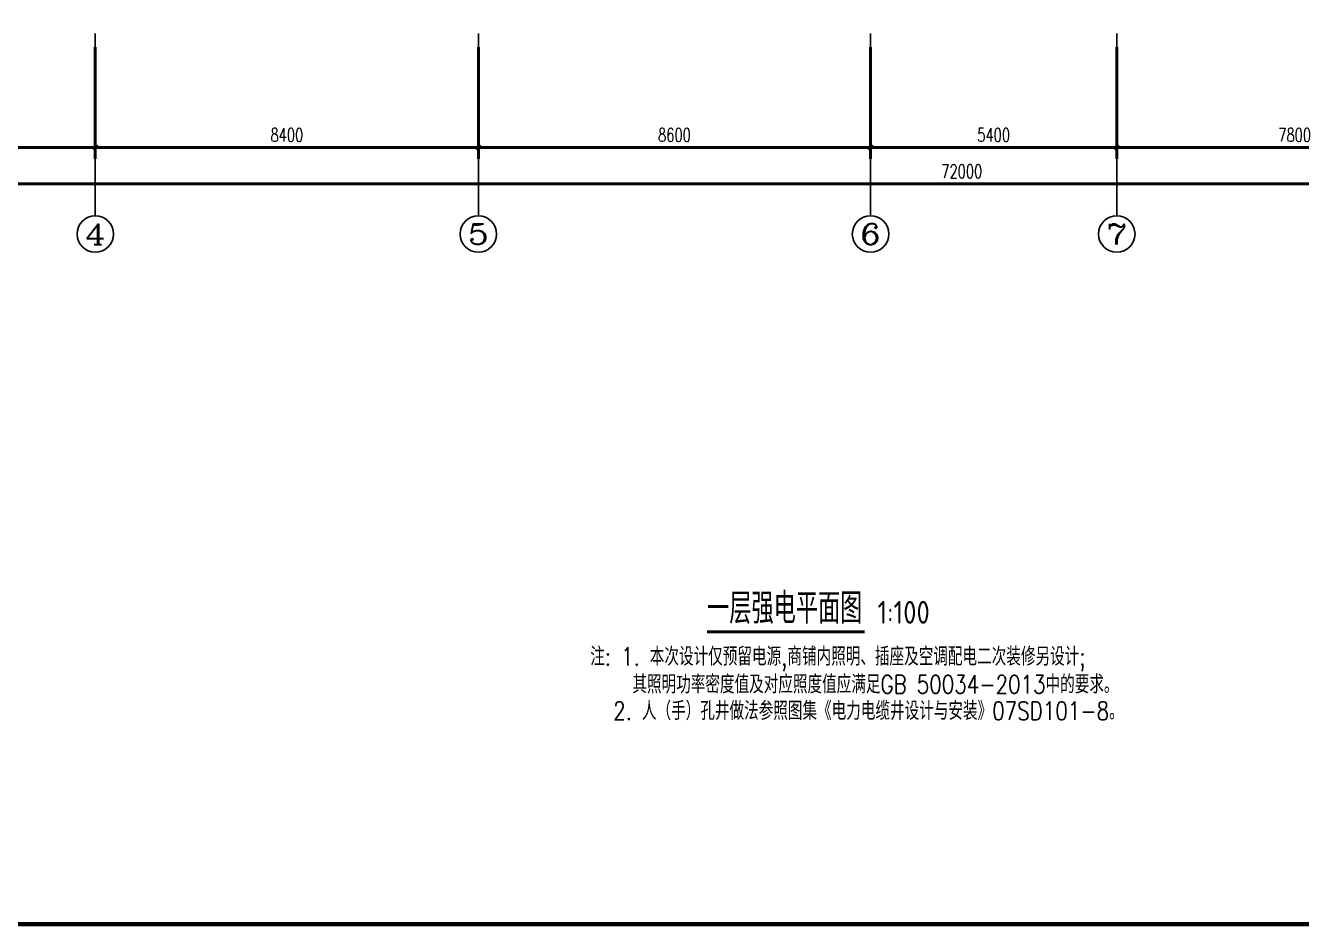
# Model space of a CAD drawing. Extents: x 491024 to 1725648, y 860327 to 1705161.
# Drawn here: x 669901 to 697881, y 1113269 to 1133030 of the extents above; entities that cross this region are included whole.
import ezdxf
from ezdxf.enums import TextEntityAlignment as Align

# ---------------------------------------------------------------- set-up
doc = ezdxf.new("R2010")
doc.units = 0
doc.header["$LTSCALE"] = 1000
doc.header["$MEASUREMENT"] = 0
doc.layers.get('Defpoints').update_dxf_attribs({"color": 8})
for name, color, linetype in [('!!DIM-照明', 7, 'Continuous'), ('AXIS', 8, 'Continuous'), ('AXIS_TEXT', 8, 'Continuous'), ('C-AXIS(轴号)', 8, 'Continuous'), ('C-AXIS-T(字)', 8, 'Continuous'), ('DIM_SYMB', 8, 'Continuous'), ('图框', 140, 'Continuous')]:
    doc.layers.add(name, color=color, linetype=linetype)
doc.layers.add('WALL', color=8, linetype='Continuous', lineweight=40)
doc.styles.add('_TCH_AXIS', font='COMPLEX', dxfattribs={"bigfont": 'GBCBIG'})
doc.styles.add('_TCH_DIM_T3', font='SIMPLEX', dxfattribs={"width": 0.705882, "bigfont": 'GBCBIG'})
doc.styles.add('_TEL_DIM', font='SIMPLEX', dxfattribs={"width": 0.8, "height": 3.5, "bigfont": 'HZTXT'})
doc.styles.add('COMPLEX', font='COMPLEX')
doc.styles.get("Standard").update_dxf_attribs({"font": 'gbenor.shx', "bigfont": 'gbcbig.shx'})
doc.dimstyles.new('_TCH_ARCH&&100', dxfattribs={"dimtxt": 297.5, "dimasz": 100, "dimexe": 250, "dimexo": 300, "dimgap": 126.25, "dimtad": 1, "dimdec": 0, "dimzin": 0, "dimdsep": 46, "dimtxsty": '_TCH_DIM_T3', "dimblk": 'ARCHTICK', "dimcen": 0.09, "dimclrt": 7, "dimazin": 2, "dimtfac": 1, "dimtdec": 0, "dimtix": 1, "dimtmove": 2, "dimatfit": 3, "dimfxl": 1, "dimtolj": 1, "dimtzin": 0, "dimarcsym": 0})

# ---------------------------------------------------------------- blocks, each defined once
blk = doc.blocks.new('_ArchTick')
at = {"color": 0, "linetype": 'ByBlock', "const_width": 0.4}
blk.add_lwpolyline([(-0.5, -0.5), (0.5, 0.5)], dxfattribs=at)
blk = doc.blocks.new('*D46')
at = {"layer": 'AXIS', "color": 0, "lineweight": -2, "transparency": 16777216}
for p, q in [((1293188, 1132556), (1293188, 1129306)), ((1365188, 1132556), (1365188, 1129306)), ((1293188, 1129556), (1365188, 1129556))]:
    blk.add_line(p, q, dxfattribs=at)
at = {"layer": 'Defpoints', "color": 0, "transparency": 16777216}
for p in [(1293188, 1132856), (1365188, 1132856), (1365188, 1129556)]:
    blk.add_point(p, dxfattribs=at)
at = {"layer": 'AXIS', "color": 0, "lineweight": -2, "transparency": 16777216, "xscale": 100, "yscale": 100, "zscale": 100, "rotation": 180}
blk.add_blockref('_ArchTick', (1293188, 1129556), dxfattribs=at)
at = {"layer": 'AXIS', "color": 0, "lineweight": -2, "transparency": 16777216, "xscale": 100, "yscale": 100, "zscale": 100}
blk.add_blockref('_ArchTick', (1365188, 1129556), dxfattribs=at)
at = {"layer": 'AXIS', "color": 7, "transparency": 16777216, "insert": (1329188, 1129831), "char_height": 297.5, "attachment_point": 5, "style": '_TCH_DIM_T3'}
blk.add_mtext('\\A1;72000', dxfattribs=at)
blk = doc.blocks.new('*D40')
at = {"layer": 'AXIS', "color": 0, "lineweight": -2, "transparency": 16777216}
for p, q in [((1305988, 1132556), (1305988, 1130106)), ((1310188, 1132556), (1310188, 1130106)), ((1305988, 1130356), (1310188, 1130356))]:
    blk.add_line(p, q, dxfattribs=at)
at = {"layer": 'Defpoints', "color": 0, "transparency": 16777216}
for p in [(1305988, 1132856), (1310188, 1132856), (1310188, 1130356)]:
    blk.add_point(p, dxfattribs=at)
at = {"layer": 'AXIS', "color": 0, "lineweight": -2, "transparency": 16777216, "xscale": 100, "yscale": 100, "zscale": 100, "rotation": 180}
blk.add_blockref('_ArchTick', (1305988, 1130356), dxfattribs=at)
at = {"layer": 'AXIS', "color": 0, "lineweight": -2, "transparency": 16777216, "xscale": 100, "yscale": 100, "zscale": 100}
blk.add_blockref('_ArchTick', (1310188, 1130356), dxfattribs=at)
at = {"layer": 'AXIS', "color": 7, "transparency": 16777216, "insert": (1308088, 1130631), "char_height": 297.5, "attachment_point": 5, "style": '_TCH_DIM_T3'}
blk.add_mtext('\\A1;4200', dxfattribs=at)
blk = doc.blocks.new('*D39')
at = {"layer": 'AXIS', "color": 0, "lineweight": -2, "transparency": 16777216}
for p, q in [((1310188, 1132556), (1310188, 1130106)), ((1318588, 1132556), (1318588, 1130106)), ((1310188, 1130356), (1318588, 1130356))]:
    blk.add_line(p, q, dxfattribs=at)
at = {"layer": 'Defpoints', "color": 0, "transparency": 16777216}
for p in [(1310188, 1132856), (1318588, 1132856), (1318588, 1130356)]:
    blk.add_point(p, dxfattribs=at)
at = {"layer": 'AXIS', "color": 0, "lineweight": -2, "transparency": 16777216, "xscale": 100, "yscale": 100, "zscale": 100, "rotation": 180}
blk.add_blockref('_ArchTick', (1310188, 1130356), dxfattribs=at)
at = {"layer": 'AXIS', "color": 0, "lineweight": -2, "transparency": 16777216, "xscale": 100, "yscale": 100, "zscale": 100}
blk.add_blockref('_ArchTick', (1318588, 1130356), dxfattribs=at)
at = {"layer": 'AXIS', "color": 7, "transparency": 16777216, "insert": (1314388, 1130631), "char_height": 297.5, "attachment_point": 5, "style": '_TCH_DIM_T3'}
blk.add_mtext('\\A1;8400', dxfattribs=at)
blk = doc.blocks.new('*D38')
at = {"layer": 'AXIS', "color": 0, "lineweight": -2, "transparency": 16777216}
for p, q in [((1318588, 1132556), (1318588, 1130106)), ((1327188, 1132556), (1327188, 1130106)), ((1318588, 1130356), (1327188, 1130356))]:
    blk.add_line(p, q, dxfattribs=at)
at = {"layer": 'Defpoints', "color": 0, "transparency": 16777216}
for p in [(1318588, 1132856), (1327188, 1132856), (1327188, 1130356)]:
    blk.add_point(p, dxfattribs=at)
at = {"layer": 'AXIS', "color": 0, "lineweight": -2, "transparency": 16777216, "xscale": 100, "yscale": 100, "zscale": 100, "rotation": 180}
blk.add_blockref('_ArchTick', (1318588, 1130356), dxfattribs=at)
at = {"layer": 'AXIS', "color": 0, "lineweight": -2, "transparency": 16777216, "xscale": 100, "yscale": 100, "zscale": 100}
blk.add_blockref('_ArchTick', (1327188, 1130356), dxfattribs=at)
at = {"layer": 'AXIS', "color": 7, "transparency": 16777216, "insert": (1322888, 1130631), "char_height": 297.5, "attachment_point": 5, "style": '_TCH_DIM_T3'}
blk.add_mtext('\\A1;8600', dxfattribs=at)
blk = doc.blocks.new('*D37')
at = {"layer": 'AXIS', "color": 0, "lineweight": -2, "transparency": 16777216}
for p, q in [((1327188, 1132556), (1327188, 1130106)), ((1332588, 1132556), (1332588, 1130106)), ((1327188, 1130356), (1332588, 1130356))]:
    blk.add_line(p, q, dxfattribs=at)
at = {"layer": 'Defpoints', "color": 0, "transparency": 16777216}
for p in [(1327188, 1132856), (1332588, 1132856), (1332588, 1130356)]:
    blk.add_point(p, dxfattribs=at)
at = {"layer": 'AXIS', "color": 0, "lineweight": -2, "transparency": 16777216, "xscale": 100, "yscale": 100, "zscale": 100, "rotation": 180}
blk.add_blockref('_ArchTick', (1327188, 1130356), dxfattribs=at)
at = {"layer": 'AXIS', "color": 0, "lineweight": -2, "transparency": 16777216, "xscale": 100, "yscale": 100, "zscale": 100}
blk.add_blockref('_ArchTick', (1332588, 1130356), dxfattribs=at)
at = {"layer": 'AXIS', "color": 7, "transparency": 16777216, "insert": (1329888, 1130631), "char_height": 297.5, "attachment_point": 5, "style": '_TCH_DIM_T3'}
blk.add_mtext('\\A1;5400', dxfattribs=at)
blk = doc.blocks.new('*D36')
at = {"layer": 'AXIS', "color": 0, "lineweight": -2, "transparency": 16777216}
for p, q in [((1332588, 1132556), (1332588, 1130106)), ((1340388, 1132556), (1340388, 1130106)), ((1332588, 1130356), (1340388, 1130356))]:
    blk.add_line(p, q, dxfattribs=at)
at = {"layer": 'Defpoints', "color": 0, "transparency": 16777216}
for p in [(1332588, 1132856), (1340388, 1132856), (1340388, 1130356)]:
    blk.add_point(p, dxfattribs=at)
at = {"layer": 'AXIS', "color": 0, "lineweight": -2, "transparency": 16777216, "xscale": 100, "yscale": 100, "zscale": 100, "rotation": 180}
blk.add_blockref('_ArchTick', (1332588, 1130356), dxfattribs=at)
at = {"layer": 'AXIS', "color": 0, "lineweight": -2, "transparency": 16777216, "xscale": 100, "yscale": 100, "zscale": 100}
blk.add_blockref('_ArchTick', (1340388, 1130356), dxfattribs=at)
at = {"layer": 'AXIS', "color": 7, "transparency": 16777216, "insert": (1336488, 1130631), "char_height": 297.5, "attachment_point": 5, "style": '_TCH_DIM_T3'}
blk.add_mtext('\\A1;7800', dxfattribs=at)
blk = doc.blocks.new('_AXISO')
blk.add_circle((0, 0), 0.5)
at = {"layer": 'AXIS_TEXT', "style": 'COMPLEX', "width": 1.041667}
blk.add_attdef('A', text='', height=0.56, dxfattribs=at).set_placement((-0.25, -0.28), (0.25, -0.28), align=Align.FIT)
blk = doc.blocks.new('SDFSDFGSDFGSDFHG')
at = {"layer": 'C-AXIS(轴号)', "color": 8}
for p, q in [((1310187.7, 1132856.1), (1310187.7, 1128856.1)), ((1318587.7, 1132856.1), (1318587.7, 1128856.1)), ((1327187.7, 1132856.1), (1327187.7, 1128856.1)), ((1332587.7, 1132856.1), (1332587.7, 1128856.1))]:
    blk.add_line(p, q, dxfattribs=at)
ref = blk.add_blockref('_AXISO', (1310187.7, 1128456.1), dxfattribs=dict(at, xscale=800, yscale=800, zscale=800))
ref.add_attrib('A', '4', dxfattribs={"layer": 'C-AXIS-T(字)', "height": 452.5, "style": '_TCH_AXIS', "width": 1.3125}).set_placement((1309961.4, 1128229.9), (1310414, 1128229.9), align=Align.FIT)
ref = blk.add_blockref('_AXISO', (1318587.7, 1128456.1), dxfattribs=dict(at, xscale=800, yscale=800, zscale=800))
ref.add_attrib('A', '5', dxfattribs={"layer": 'C-AXIS-T(字)', "height": 452.5, "style": '_TCH_AXIS', "width": 1.5}).set_placement((1318361.4, 1128229.9), (1318814, 1128229.9), align=Align.FIT)
ref = blk.add_blockref('_AXISO', (1327187.7, 1128456.1), dxfattribs=dict(at, xscale=800, yscale=800, zscale=800))
ref.add_attrib('A', '6', dxfattribs={"layer": 'C-AXIS-T(字)', "height": 452.5, "style": '_TCH_AXIS', "width": 1.5}).set_placement((1326961.4, 1128229.9), (1327414, 1128229.9), align=Align.FIT)
ref = blk.add_blockref('_AXISO', (1332587.7, 1128456.1), dxfattribs=dict(at, xscale=800, yscale=800, zscale=800))
ref.add_attrib('A', '7', dxfattribs={"layer": 'C-AXIS-T(字)', "height": 452.5, "style": '_TCH_AXIS', "width": 1.5}).set_placement((1332361.4, 1128229.9), (1332814, 1128229.9), align=Align.FIT)
at = {"layer": 'AXIS', "color": 8}
for p1, p2, distance, picture, middle in [((1293187.7, 1132856.1), (1365187.7, 1132856.1), -3300, '*D46', (1329187.7, 1129831.1)), ((1305987.7, 1132856.1), (1310187.7, 1132856.1), -2500, '*D40', (1308087.7, 1130631.1)), ((1310187.7, 1132856.1), (1318587.7, 1132856.1), -2500, '*D39', (1314387.7, 1130631.1)), ((1318587.7, 1132856.1), (1327187.7, 1132856.1), -2500, '*D38', (1322887.7, 1130631.1)), ((1327187.7, 1132856.1), (1332587.7, 1132856.1), -2500, '*D37', (1329887.7, 1130631.1)), ((1332587.7, 1132856.1), (1340387.7, 1132856.1), -2500, '*D36', (1336487.7, 1130631.1))]:
    dim = blk.add_aligned_dim(p1=p1, p2=p2, distance=distance, dimstyle='_TCH_ARCH&&100', dxfattribs=at)
    dim.commit()
    dim.dimension.update_dxf_attribs({"geometry": picture, "text_midpoint": middle})

msp = doc.modelspace()

# ---------------------------------------------------------------- linework, layer by layer
at = {"layer": 'DIM_SYMB', "const_width": 70}
msp.add_lwpolyline([(684848, 1119732), (688301.8, 1119732)], dxfattribs=at)
at = {"layer": '图框', "const_width": 100}
msp.add_lwpolyline([(642713, 1113318.7), (744313, 1113318.7), (744313, 1170718.7), (642713, 1170718.7)], close=True, dxfattribs=at)

# ---------------------------------------------------------------- block references
at = {"layer": 'WALL', "color": 252}
msp.add_blockref('SDFSDFGSDFGSDFHG', (-638756.7, 0), dxfattribs=at)

# ---------------------------------------------------------------- texts
at = {"layer": '!!DIM-照明', "style": '_TEL_DIM', "width": 0.8}
for s, p in [('注: 1. 本次设计仅预留电源,商铺内照明、插座及空调配电二次装修另设计;', (682283, 1118990.2, 0)), ('其照明功率密度值及对应照度值应满足GB 50034-2013中的要求。', (683208.9, 1118379.6, 0)), ('2. 人（手）孔井做法参照图集《电力电缆井设计与安装》07SD101-8。', (682787.2, 1117798.4, 0))]:
    msp.add_text(s, height=400, dxfattribs=at).set_placement(p)
at = {"layer": 'DIM_SYMB', "color": 7}
for s, height, p in [('一层强电平面图', 675.18, (684848, 1119909.3)), ('1:100', 500, (688581.8, 1119909.3))]:
    msp.add_text(s, height=height, dxfattribs=at).set_placement(p)

doc.saveas('drawing.dxf')
